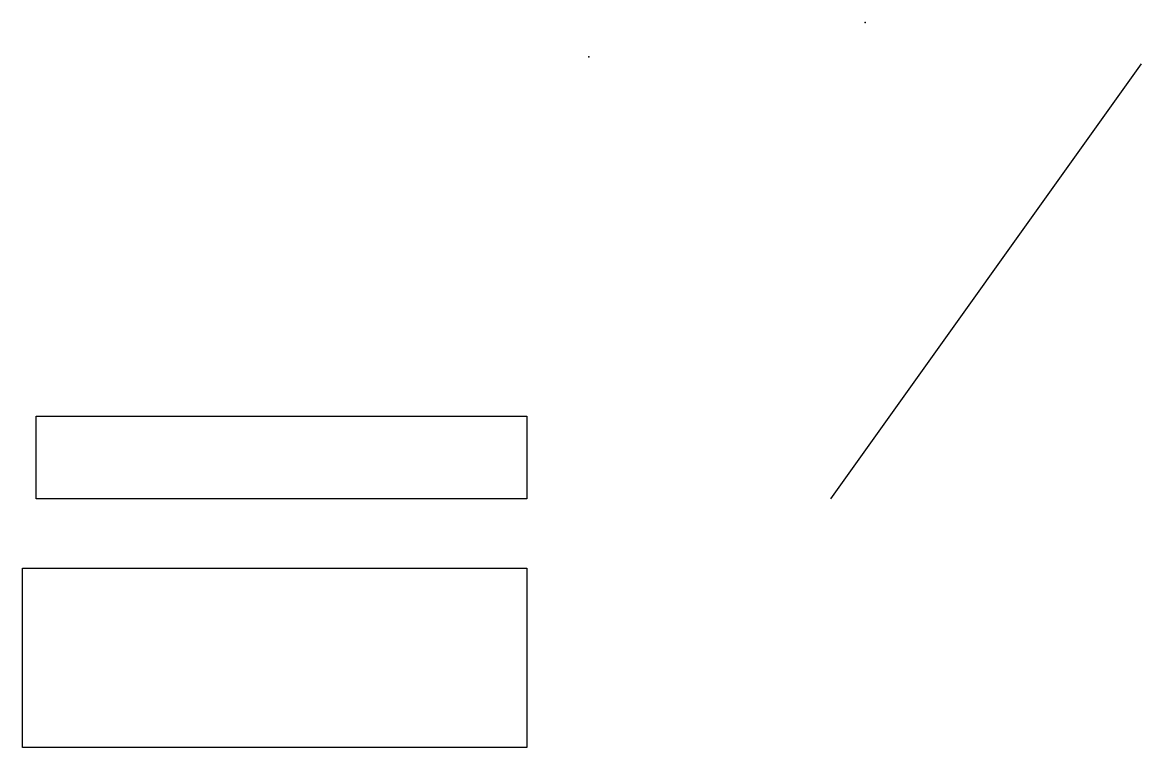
# Model space of a CAD drawing. Header units: millimetres. Extents: x 505 to 845, y 187 to 407.
import ezdxf

# ---------------------------------------------------------------- set-up
doc = ezdxf.new("R2010")
doc.units = ezdxf.units.MM
doc.layers.add('Layer1', color=7, linetype='Continuous')

msp = doc.modelspace()

# ---------------------------------------------------------------- linework, layer by layer
for points in [[(509.42, 287.99), (658.26, 287.99), (658.26, 262.85), (509.42, 262.85)], [(505.22, 241.89), (658.26, 241.89), (658.26, 187.42), (505.22, 187.42)]]:
    msp.add_lwpolyline(points, close=True)
at = {"layer": 'Layer1'}
msp.add_line((750.5, 262.85), (844.83, 394.85), dxfattribs=at)
for p in [(760.98, 407.42), (677.13, 396.94)]:
    msp.add_point(p, dxfattribs=at)

doc.saveas('drawing.dxf')
